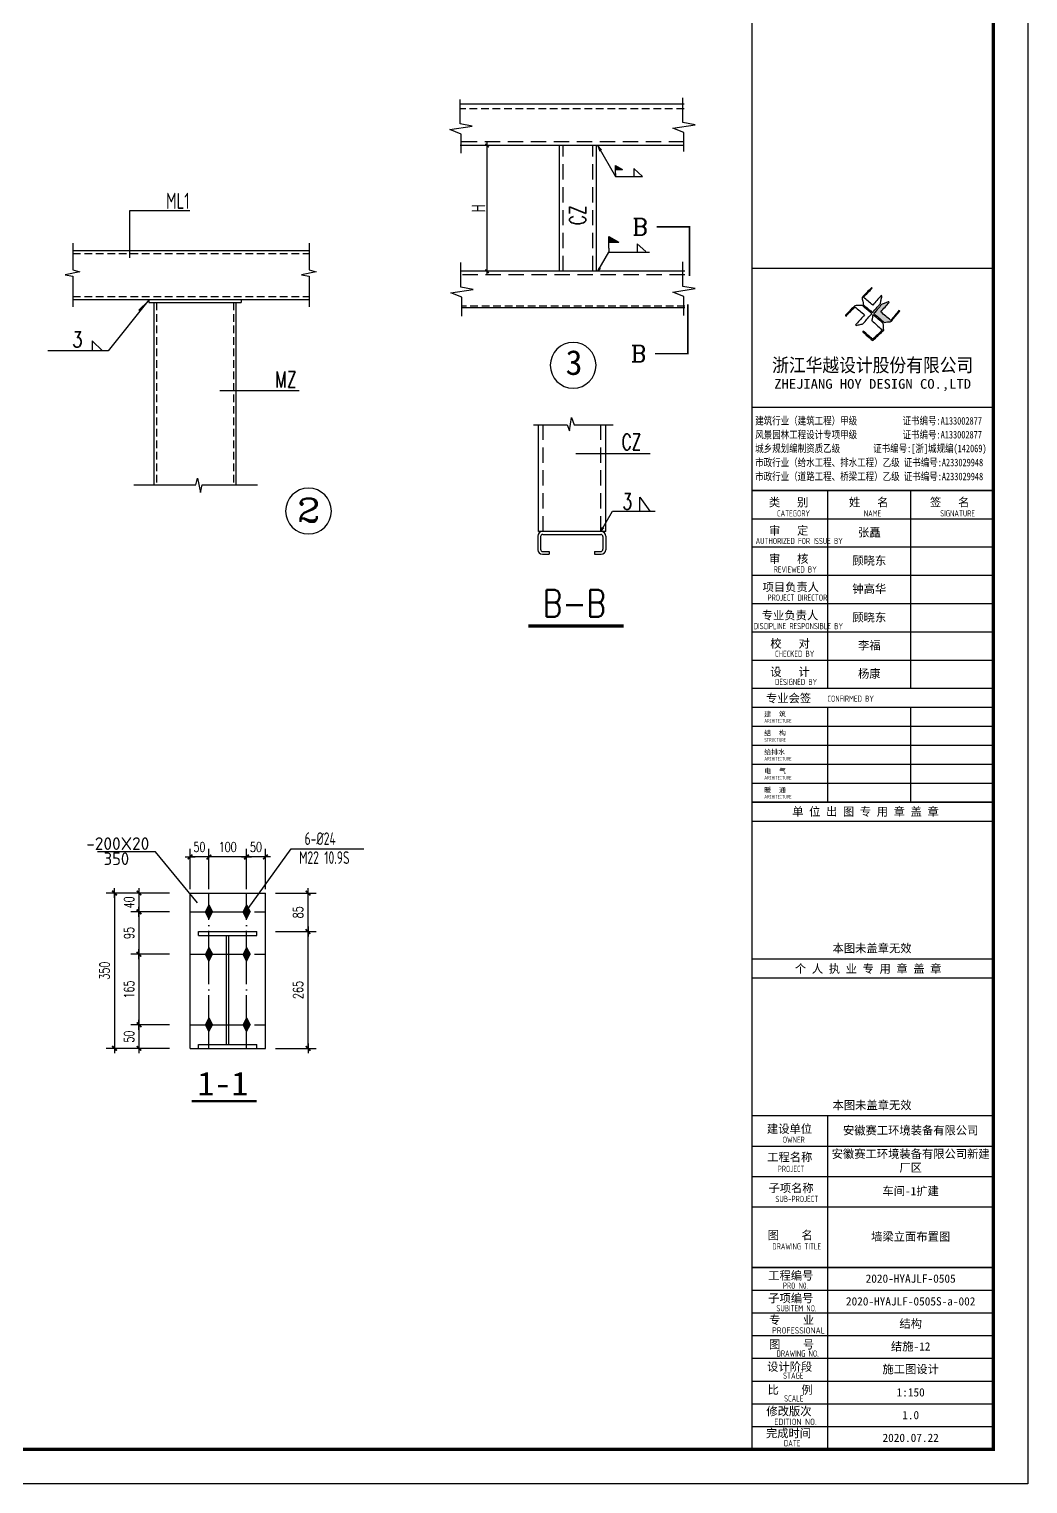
# Model space of a CAD drawing. Extents: x 2303022 to 2899168, y 17226141 to 18257813.
# Drawn here: x 2486394 to 2529847, y 17298137 to 17361442 of the extents above; entities that cross this region are included whole.
import ezdxf
from ezdxf.enums import TextEntityAlignment as Align

# ---------------------------------------------------------------- set-up
doc = ezdxf.new("R2010")
doc.units = 0
doc.header["$LTSCALE"] = 1000
doc.header["$MEASUREMENT"] = 0
for name, pattern in [('DASHED', [0.75, 0.5, -0.25]), ('DASHED2', [0.375, 0.25, -0.125]), ('DOTE', [2.42, 2, -0.2, 0.02, -0.2]), ('HIDDEN', [0.375, 0.25, -0.125])]:
    doc.linetypes.add(name, pattern=pattern)
doc.layers.get('Defpoints').update_dxf_attribs({"color": 250})
for name, color, linetype in [('03', 3, 'Continuous'), ('3T_WOOD', 21, 'Continuous'), ('D', 7, 'Continuous'), ('dim', 7, 'Continuous'), ('DOTE', 1, 'DOTE'), ('HYTK-GK', 7, 'Continuous'), ('J', 7, 'DASHED2'), ('JI', 7, 'DASHED'), ('L3', 3, 'Continuous'), ('LI', 3, 'Continuous'), ('PUB_DIM', 161, 'Continuous'), ('PUB_TEXT', 7, 'Continuous'), ('PUB_TITLE', 4, 'Continuous'), ('TEXT', 7, 'Continuous'), ('TK', 4, 'Continuous')]:
    doc.layers.add(name, color=color, linetype=linetype)
doc.layers.add('尺寸标注', color=9, linetype='Continuous', lineweight=18)
doc.styles.add('-宋体', font='', dxfattribs={"width": 0.8})
doc.styles.add('_TXT', font='SIMPLEX.shx', dxfattribs={"width": 0.6})
doc.styles.add('COMP', font='COMPLEX.shx', dxfattribs={"bigfont": 'hztxt'})
doc.styles.add('DIM_FONT', font='SIMPLEX', dxfattribs={"width": 0.7, "bigfont": 'GBCBIG'})
doc.styles.add('HT', font='simhei.ttf', dxfattribs={"width": 0.7})
doc.styles.add('ROMANS', font='romans', dxfattribs={"width": 0.65, "height": 231.275})
doc.styles.add('TSSD_Dimension', font='Tssdeng.shx', dxfattribs={"width": 0.7, "bigfont": 'hztxt.shx'})
doc.styles.add('TSSD_REIN', font='tssdeng.shx', dxfattribs={"width": 0.7, "bigfont": 'tssdchn.shx'})
doc.styles.add('图签宋体', font='', dxfattribs={"height": 300})
doc.styles.add('图签黑体', font='simhei.ttf', dxfattribs={"height": 550})
doc.styles.get('-宋体').set_extended_font_data('SimSun')
doc.styles.get('图签宋体').set_extended_font_data('NSimSun')
doc.dimstyles.new('dimn', dxfattribs={"dimtxt": 300, "dimasz": 1, "dimexe": 250, "dimexo": 300, "dimgap": 150, "dimtad": 1, "dimdec": 0, "dimzin": 0, "dimdsep": 46, "dimtxsty": 'DIM_FONT', "dimblk": '_DIMX', "dimcen": 0, "dimdle": 100, "dimclrt": 7, "dimadec": 1, "dimazin": 0, "dimtfac": 1, "dimtdec": 0, "dimtix": 1, "dimtmove": 2, "dimatfit": 3, "dimldrblk": 'ARCHTICK', "dimfxl": 0, "dimtolj": 1, "dimtzin": 0, "dimarcsym": 0})

# ---------------------------------------------------------------- blocks, each defined once
blk = doc.blocks.new('_DIMX')
blk.add_line((-150, 0), (150, 0))
at = {"const_width": 50}
blk.add_lwpolyline([(-70, -70), (70, 70)], dxfattribs=at)
blk = doc.blocks.new('*D708')
at = {"layer": 'Defpoints', "color": 0}
for p in [(3164519, -11337), (3162244, -17184), (3164519, -17184)]:
    blk.add_point(p, dxfattribs=at)
at = {"layer": 'PUB_DIM', "color": 0, "lineweight": -2}
for p, q in [((3164144, -11337), (3161932, -11337)), ((3162244, -11338), (3162244, -17183)), ((3164144, -17184), (3161932, -17184))]:
    blk.add_line(p, q, dxfattribs=at)
at = {"layer": 'PUB_DIM', "color": 0, "lineweight": -2, "xscale": 1.25, "yscale": 1.25, "zscale": 1.25}
for p, rotation in [((3162244, -11337), 90), ((3162244, -17184), 270)]:
    blk.add_blockref('_DIMX', p, dxfattribs=dict(at, rotation=rotation))
at = {"layer": 'PUB_DIM', "color": 7, "insert": (3161869, -14260), "char_height": 375, "attachment_point": 5, "rotation": 90, "style": 'DIM_FONT'}
blk.add_mtext('\\A1;350', dxfattribs=at)
blk = doc.blocks.new('*D709')
at = {"layer": 'Defpoints', "color": 0}
for p in [(3164692, -11337), (3163165, -12045), (3164692, -12045)]:
    blk.add_point(p, dxfattribs=at)
at = {"layer": 'PUB_DIM', "color": 0, "lineweight": -2}
for p, q in [((3164317, -11337), (3162853, -11337)), ((3163165, -11335), (3163165, -11334)), ((3163165, -11337), (3163165, -12045)), ((3164317, -12045), (3162853, -12045)), ((3163165, -12047), (3163165, -12048))]:
    blk.add_line(p, q, dxfattribs=at)
at = {"layer": 'PUB_DIM', "color": 0, "lineweight": -2, "xscale": 1.25, "yscale": 1.25, "zscale": 1.25}
for p, rotation in [((3163165, -11337), 270), ((3163165, -12045), 90)]:
    blk.add_blockref('_DIMX', p, dxfattribs=dict(at, rotation=rotation))
at = {"layer": 'PUB_DIM', "color": 7, "insert": (3162790, -11691), "char_height": 375, "attachment_point": 5, "rotation": 90, "style": 'DIM_FONT'}
blk.add_mtext('\\A1;40', dxfattribs=at)
blk = doc.blocks.new('*D710')
at = {"layer": 'Defpoints', "color": 0}
for p in [(3164692, -12045), (3163165, -13640), (3164692, -13640)]:
    blk.add_point(p, dxfattribs=at)
at = {"layer": 'PUB_DIM', "color": 0, "lineweight": -2}
for p, q in [((3164317, -12045), (3162853, -12045)), ((3163165, -12047), (3163165, -13639)), ((3164317, -13640), (3162853, -13640))]:
    blk.add_line(p, q, dxfattribs=at)
at = {"layer": 'PUB_DIM', "color": 0, "lineweight": -2, "xscale": 1.25, "yscale": 1.25, "zscale": 1.25}
for p, rotation in [((3163165, -12045), 90), ((3163165, -13640), 270)]:
    blk.add_blockref('_DIMX', p, dxfattribs=dict(at, rotation=rotation))
at = {"layer": 'PUB_DIM', "color": 7, "insert": (3162790, -12843), "char_height": 375, "attachment_point": 5, "rotation": 90, "style": 'DIM_FONT'}
blk.add_mtext('\\A1;95', dxfattribs=at)
blk = doc.blocks.new('*D711')
at = {"layer": 'Defpoints', "color": 0}
for p in [(3164692, -16298), (3163165, -17184), (3164692, -17184)]:
    blk.add_point(p, dxfattribs=at)
at = {"layer": 'PUB_DIM', "color": 0, "lineweight": -2}
for p, q in [((3164317, -16298), (3162853, -16298)), ((3163165, -16299), (3163165, -17183)), ((3164317, -17184), (3162853, -17184))]:
    blk.add_line(p, q, dxfattribs=at)
at = {"layer": 'PUB_DIM', "color": 0, "lineweight": -2, "xscale": 1.25, "yscale": 1.25, "zscale": 1.25}
for p, rotation in [((3163165, -16298), 90), ((3163165, -17184), 270)]:
    blk.add_blockref('_DIMX', p, dxfattribs=dict(at, rotation=rotation))
at = {"layer": 'PUB_DIM', "color": 7, "insert": (3162790, -16741), "char_height": 375, "attachment_point": 5, "rotation": 90, "style": 'DIM_FONT'}
blk.add_mtext('\\A1;50', dxfattribs=at)
blk = doc.blocks.new('*D712')
at = {"layer": 'Defpoints', "color": 0}
for p in [(3164692, -13640), (3163165, -16298), (3164692, -16298)]:
    blk.add_point(p, dxfattribs=at)
at = {"layer": 'PUB_DIM', "color": 0, "lineweight": -2}
for p, q in [((3164317, -13640), (3162853, -13640)), ((3163165, -13641), (3163165, -16297)), ((3164317, -16298), (3162853, -16298))]:
    blk.add_line(p, q, dxfattribs=at)
at = {"layer": 'PUB_DIM', "color": 0, "lineweight": -2, "xscale": 1.25, "yscale": 1.25, "zscale": 1.25}
for p, rotation in [((3163165, -13640), 90), ((3163165, -16298), 270)]:
    blk.add_blockref('_DIMX', p, dxfattribs=dict(at, rotation=rotation))
at = {"layer": 'PUB_DIM', "color": 7, "insert": (3162790, -14969), "char_height": 375, "attachment_point": 5, "rotation": 90, "style": 'DIM_FONT'}
blk.add_mtext('\\A1;165', dxfattribs=at)
blk = doc.blocks.new('*D713')
at = {"layer": 'Defpoints', "color": 0}
for p in [(3167212, -9980), (3167212, -11561), (3167921, -11561)]:
    blk.add_point(p, dxfattribs=at)
at = {"layer": 'PUB_DIM', "color": 0, "lineweight": -2}
for p, q in [((3167212, -11186), (3167212, -9668)), ((3167921, -11186), (3167921, -9668)), ((3167211, -9980), (3167210, -9980)), ((3167921, -9980), (3167212, -9980)), ((3167922, -9980), (3167924, -9980))]:
    blk.add_line(p, q, dxfattribs=at)
at = {"layer": 'PUB_DIM', "color": 0, "lineweight": -2, "xscale": 1.25, "yscale": 1.25, "zscale": 1.25}
blk.add_blockref('_DIMX', (3167212, -9980), dxfattribs=at)
at = {"layer": 'PUB_DIM', "color": 0, "lineweight": -2, "xscale": 1.25, "yscale": 1.25, "zscale": 1.25, "rotation": 180}
blk.add_blockref('_DIMX', (3167921, -9980), dxfattribs=at)
at = {"layer": 'PUB_DIM', "color": 7, "insert": (3167567, -9605), "char_height": 375, "attachment_point": 5, "style": 'DIM_FONT'}
blk.add_mtext('\\A1;50', dxfattribs=at)
blk = doc.blocks.new('*D714')
at = {"layer": 'Defpoints', "color": 0}
for p in [(3165795, -9980), (3165795, -11561), (3167212, -11561)]:
    blk.add_point(p, dxfattribs=at)
at = {"layer": 'PUB_DIM', "color": 0, "lineweight": -2}
for p, q in [((3165795, -11186), (3165795, -9668)), ((3167212, -11186), (3167212, -9668)), ((3167211, -9980), (3165796, -9980))]:
    blk.add_line(p, q, dxfattribs=at)
at = {"layer": 'PUB_DIM', "color": 0, "lineweight": -2, "xscale": 1.25, "yscale": 1.25, "zscale": 1.25, "rotation": 180}
blk.add_blockref('_DIMX', (3165795, -9980), dxfattribs=at)
at = {"layer": 'PUB_DIM', "color": 0, "lineweight": -2, "xscale": 1.25, "yscale": 1.25, "zscale": 1.25}
blk.add_blockref('_DIMX', (3167212, -9980), dxfattribs=at)
at = {"layer": 'PUB_DIM', "color": 7, "insert": (3166504, -9605), "char_height": 375, "attachment_point": 5, "style": 'DIM_FONT'}
blk.add_mtext('\\A1;100', dxfattribs=at)
blk = doc.blocks.new('*D715')
at = {"layer": 'Defpoints', "color": 0}
for p in [(3165086, -9980), (3165086, -11561), (3165795, -11561)]:
    blk.add_point(p, dxfattribs=at)
at = {"layer": 'PUB_DIM', "color": 0, "lineweight": -2}
for p, q in [((3165086, -11186), (3165086, -9668)), ((3165795, -11186), (3165795, -9668)), ((3165085, -9980), (3165084, -9980)), ((3165795, -9980), (3165086, -9980)), ((3165796, -9980), (3165797, -9980))]:
    blk.add_line(p, q, dxfattribs=at)
at = {"layer": 'PUB_DIM', "color": 0, "lineweight": -2, "xscale": 1.25, "yscale": 1.25, "zscale": 1.25}
blk.add_blockref('_DIMX', (3165086, -9980), dxfattribs=at)
at = {"layer": 'PUB_DIM', "color": 0, "lineweight": -2, "xscale": 1.25, "yscale": 1.25, "zscale": 1.25, "rotation": 180}
blk.add_blockref('_DIMX', (3165795, -9980), dxfattribs=at)
at = {"layer": 'PUB_DIM', "color": 7, "insert": (3165441, -9605), "char_height": 375, "attachment_point": 5, "style": 'DIM_FONT'}
blk.add_mtext('\\A1;50', dxfattribs=at)
blk = doc.blocks.new('*D716')
at = {"layer": 'Defpoints', "color": 0}
for p in [(3167921, -11337), (3169526, -11337), (3167921, -12790)]:
    blk.add_point(p, dxfattribs=at)
at = {"layer": 'PUB_DIM', "color": 0, "lineweight": -2}
for p, q in [((3168296, -11337), (3169838, -11337)), ((3169526, -12788), (3169526, -11338)), ((3168296, -12790), (3169838, -12790))]:
    blk.add_line(p, q, dxfattribs=at)
at = {"layer": 'PUB_DIM', "color": 0, "lineweight": -2, "xscale": 1.25, "yscale": 1.25, "zscale": 1.25}
for p, rotation in [((3169526, -11337), 90), ((3169526, -12790), 270)]:
    blk.add_blockref('_DIMX', p, dxfattribs=dict(at, rotation=rotation))
at = {"layer": 'PUB_DIM', "color": 7, "insert": (3169151, -12063), "char_height": 375, "attachment_point": 5, "rotation": 90, "style": 'DIM_FONT'}
blk.add_mtext('\\A1;85', dxfattribs=at)
blk = doc.blocks.new('*D717')
at = {"layer": 'Defpoints', "color": 0}
for p in [(3167921, -12790), (3169526, -12790), (3167921, -17184)]:
    blk.add_point(p, dxfattribs=at)
at = {"layer": 'PUB_DIM', "color": 0, "lineweight": -2}
for p, q in [((3168296, -12790), (3169838, -12790)), ((3169526, -17183), (3169526, -12791)), ((3168296, -17184), (3169838, -17184))]:
    blk.add_line(p, q, dxfattribs=at)
at = {"layer": 'PUB_DIM', "color": 0, "lineweight": -2, "xscale": 1.25, "yscale": 1.25, "zscale": 1.25}
for p, rotation in [((3169526, -12790), 90), ((3169526, -17184), 270)]:
    blk.add_blockref('_DIMX', p, dxfattribs=dict(at, rotation=rotation))
at = {"layer": 'PUB_DIM', "color": 7, "insert": (3169151, -14987), "char_height": 375, "attachment_point": 5, "rotation": 90, "style": 'DIM_FONT'}
blk.add_mtext('\\A1;265', dxfattribs=at)
blk = doc.blocks.new('421SWSSSS')
blk.add_line((8045775, 20746693), (8043188, 20746693))
at = {"const_width": 52.3}
blk.add_lwpolyline([(8045337, 20742767, 1), (8046830, 20742767, 1)], format="xyb", close=True, dxfattribs=at)
at = {"layer": '03'}
for p, q in [((8040252, 20751036), (8040252, 20752580)), ((8040252, 20752580), (8042213, 20752580)), ((8038399, 20751506), (8038399, 20750635)), ((8046102, 20751506), (8046102, 20750635)), ((8038399, 20751271), (8046102, 20751271)), ((8038624, 20750579), (8038148, 20750482)), ((8038148, 20750482), (8038399, 20750434)), ((8038399, 20750635), (8038624, 20750579)), ((8046328, 20750579), (8045851, 20750482)), ((8045851, 20750482), (8046102, 20750434)), ((8046102, 20750635), (8046328, 20750579)), ((8038399, 20750434), (8038399, 20749431)), ((8046102, 20750434), (8046102, 20749431)), ((8038399, 20749672), (8046102, 20749672)), ((8040885, 20749672), (8039545, 20747992)), ((8040872, 20749672), (8040872, 20749571)), ((8040872, 20749571), (8043882, 20749571)), ((8041039, 20749571), (8041039, 20743619)), ((8043715, 20749571), (8043715, 20743619)), ((8043882, 20749672), (8043882, 20749571)), ((8039027, 20748327), (8039027, 20747992)), ((8039361, 20747992), (8039027, 20748327)), ((8039545, 20747992), (8037582, 20747992)), ((8042409, 20743619), (8042465, 20743844)), ((8042465, 20743844), (8042562, 20743368)), ((8040384, 20743619), (8042409, 20743619)), ((8042562, 20743368), (8042610, 20743619)), ((8042610, 20743619), (8044417, 20743619))]:
    blk.add_line(p, q, dxfattribs=at)
at = {"layer": '03', "linetype": 'HIDDEN'}
for p, q in [((8038399, 20751170), (8046102, 20751170)), ((8038399, 20749772), (8046102, 20749772)), ((8041123, 20749571), (8041123, 20743619)), ((8043631, 20749571), (8043631, 20743619))]:
    blk.add_line(p, q, dxfattribs=at)
at = {"layer": '03'}
blk.add_lwpolyline([(8040885, 20749672, 0, 100, 0), (8040559, 20749296, 100, 100, 0)], format="xyseb", dxfattribs=at)
at = {"style": 'COMP', "width": 2.333333}
blk.add_attdef('2', text='', height=762, dxfattribs=at).set_placement((8045712, 20742420), (8046473, 20742420), align=Align.FIT)
at = {"layer": 'L3', "style": 'ROMANS'}
for s, height, width, p in [('3', 502, 0.8, (8038369, 20748118)), ('MZ', 525, 0.7, (8045001, 20746797))]:
    blk.add_text(s, height=height, dxfattribs=dict(at, width=width)).set_placement(p)
at = {"layer": 'TEXT', "style": 'TSSD_REIN', "width": 0.7}
blk.add_text('ML1', height=525, dxfattribs=at).set_placement((8041437, 20752629, 0))
blk = doc.blocks.new('XHFY')
for p, q in [((0, 2.53), (0, 4.03)), ((0, 4.03), (2.5, 2.53)), ((0, 1.03), (0, 2.53)), ((0, 2.53), (2.5, 2.53)), ((0, 1.03), (0, 0))]:
    blk.add_line(p, q)
for points in [[(2.5, 2.53), (0, 2.53), (0, 4.03), (2.5, 2.53)], [(0, 4.03), (2.5, 2.53), (0, 4.03), (2.5, 2.53)], [(2.5, 2.53), (0, 2.53), (0, 4.03), (0, 2.53)]]:
    blk.add_solid(points)
blk = doc.blocks.new('_SECTION')
at = {"const_width": 0.1}
blk.add_lwpolyline([(2, 0), (0, 0), (0, 3)], dxfattribs=at)
at = {"style": 'COMP'}
blk.add_attdef('A', text='', height=1, dxfattribs=at).set_placement((3, 0), align=Align.MIDDLE)
blk = doc.blocks.new('_ArchTick')
at = {"color": 0, "linetype": 'ByBlock', "const_width": 0.4}
blk.add_lwpolyline([(-0.5, -0.5), (0.5, 0.5)], dxfattribs=at)
blk = doc.blocks.new('W34W4WAQ3WQWQ')
for p, q in [((8054523, 20765844), (8056646, 20765844)), ((8056646, 20765844), (8061824, 20765844)), ((8061824, 20764486), (8054523, 20764486)), ((8057764, 20760383), (8057764, 20764486)), ((8058962, 20760383), (8058962, 20764486)), ((8061850, 20760383), (8054549, 20760383)), ((8061850, 20759185), (8054549, 20759185)), ((8057078, 20751887), (8057078, 20755377)), ((8059268, 20751887), (8059268, 20755377)), ((8057053, 20751739), (8057053, 20751296)), ((8059268, 20751887), (8057078, 20751887)), ((8057141, 20751724), (8057141, 20751311)), ((8057215, 20751798), (8059105, 20751798)), ((8059179, 20751724), (8059179, 20751311)), ((8059268, 20751739), (8059268, 20751296)), ((8057200, 20751148), (8057422, 20751148)), ((8057215, 20751237), (8057422, 20751237)), ((8057422, 20751237), (8057422, 20751148)), ((8058898, 20751237), (8058898, 20751148)), ((8058898, 20751237), (8059105, 20751237)), ((8058898, 20751148), (8059120, 20751148))]:
    blk.add_line(p, q)
at = {"const_width": 52.3}
blk.add_lwpolyline([(8057458, 20757315, 1), (8058951, 20757315, 1)], format="xyb", close=True, dxfattribs=at)
at = {"const_width": 111}
blk.add_lwpolyline([(8056747, 20748803), (8059857, 20748803)], dxfattribs=at)
for centre, radius, start, end in [((8056646, 20765844), 0.128, 0, 90), ((8056774, 20765844), 0.128, 90, 180), ((8057200, 20751739), 148, 90, 180), ((8057215, 20751724), 73.8, 90, 180), ((8059105, 20751724), 73.8, 0, 90), ((8059120, 20751739), 148, 0, 90), ((8057200, 20751296), 148, 180, 270), ((8057215, 20751311), 73.8, 180, 270), ((8059105, 20751311), 73.8, 270, 0), ((8059120, 20751296), 148, 270, 0)]:
    blk.add_arc(centre, radius, start, end)
at = {"layer": 'D'}
for p, q in [((8054514, 20765191), (8054514, 20765994)), ((8061785, 20765238), (8061785, 20766040)), ((8062187, 20765165), (8061785, 20765238)), ((8054185, 20765009), (8054915, 20765119)), ((8054550, 20764863), (8054185, 20765009)), ((8054550, 20764243), (8054550, 20764863)), ((8061457, 20765056), (8062187, 20765165)), ((8061822, 20764910), (8061457, 20765056)), ((8061822, 20764290), (8061822, 20764910)), ((8059012, 20764475), (8059074, 20764303)), ((8059012, 20764475), (8059127, 20764348)), ((8059012, 20764475), (8059587, 20763479)), ((8054538, 20759865), (8054538, 20760667)), ((8061785, 20759889), (8061785, 20760691)), ((8054209, 20759682), (8054939, 20759792)), ((8054574, 20759537), (8054209, 20759682)), ((8054939, 20759792), (8054538, 20759865)), ((8054574, 20758917), (8054574, 20759537)), ((8061457, 20759706), (8062187, 20759816)), ((8061822, 20759561), (8061457, 20759706)), ((8062187, 20759816), (8061785, 20759889)), ((8061822, 20758941), (8061822, 20759561)), ((8056909, 20755377), (8058010, 20755377)), ((8058010, 20755377), (8058088, 20755171)), ((8058088, 20755171), (8058150, 20755610)), ((8058150, 20755610), (8058243, 20755377)), ((8058243, 20755377), (8059513, 20755377)), ((8058295, 20754438), (8060718, 20754438))]:
    blk.add_line(p, q, dxfattribs=at)
at = {"layer": 'dim'}
for p, q in [((8055686, 20764486), (8055283, 20764486)), ((8055395, 20760270), (8055395, 20764599)), ((8059587, 20763479), (8060465, 20763479)), ((8059011, 20760383), (8059371, 20761005)), ((8059371, 20761005), (8060698, 20761005)), ((8059011, 20760383), (8059052, 20760501)), ((8059011, 20760383), (8059093, 20760474)), ((8055686, 20760383), (8055283, 20760383)), ((8059123, 20751912), (8059492, 20752551)), ((8059492, 20752551), (8060879, 20752551)), ((8059123, 20751912), (8059165, 20752033)), ((8059123, 20751912), (8059208, 20752005))]:
    blk.add_line(p, q, dxfattribs=at)
blk.add_arc((8059587, 20763479), 0.16, 210, 270, dxfattribs=at)
at = {"layer": 'J'}
for p, q in [((8061824, 20765684), (8054523, 20765684)), ((8061850, 20759247), (8054549, 20759247))]:
    blk.add_line(p, q, dxfattribs=at)
at = {"layer": 'JI'}
for p, q in [((8061824, 20764606), (8054523, 20764606)), ((8057878, 20760383), (8057878, 20764486)), ((8058843, 20760383), (8058843, 20764486)), ((8061850, 20760263), (8054549, 20760263)), ((8057226, 20751887), (8057226, 20755377)), ((8059112, 20751887), (8059112, 20755377))]:
    blk.add_line(p, q, dxfattribs=at)
at = {"layer": 'LI'}
for p, q in [((8060186, 20763735), (8060465, 20763479)), ((8060186, 20763735), (8060186, 20763479)), ((8060299, 20761282), (8060578, 20761027)), ((8060299, 20761282), (8060299, 20761026)), ((8060385, 20753007), (8060702, 20752551)), ((8060385, 20752551), (8060385, 20753007))]:
    blk.add_line(p, q, dxfattribs=at)
at = {"layer": 'PUB_DIM'}
blk.add_line((8054915, 20765119), (8054514, 20765191), dxfattribs=at)
for p, xscale, yscale, zscale in [((8059587, 20763479), 89.45101604796938, 89.45101604610683, 89.45101603722333), ((8059371, 20761005), 127.7871657833458, 127.7871657833457, 127.7871657674623)]:
    blk.add_blockref('XHFY', p, dxfattribs=dict(xscale=xscale, yscale=yscale, zscale=zscale))
at = {"layer": 'dim', "xscale": 112.5, "yscale": 112.5, "zscale": 112.5}
for p, rotation in [((8055395, 20764486), 90), ((8055395, 20760383), 270)]:
    blk.add_blockref('_ArchTick', p, dxfattribs=dict(at, rotation=rotation))
at = {"layer": 'PUB_DIM'}
ref = blk.add_blockref('_SECTION', (8061999, 20761835), dxfattribs=dict(at, xscale=536.1707520615312, yscale=536.1707520633936, zscale=536.1707519999995, rotation=180))
ref.add_attrib('A', 'B', dxfattribs={"layer": '0', "height": 536, "style": 'COMP'}).set_placement((8060390, 20761835), align=Align.MIDDLE)
at = {"layer": 'PUB_DIM', "extrusion": (0, 0, -1)}
ref = blk.add_blockref('_SECTION', (-8061950, 20757694), dxfattribs=dict(at, xscale=536.1707520615312, yscale=536.1707520633936, zscale=-536.1707519999995))
ref.add_attrib('A', 'B', dxfattribs={"layer": '0', "height": 536, "style": 'COMP'}).set_placement((8060341, 20757694), align=Align.MIDDLE)
at = {"style": 'COMP', "width": 2.333333}
blk.add_attdef('3', text='', height=762, dxfattribs=at).set_placement((8057816, 20756931), (8058577, 20756931), align=Align.FIT)
at = {"layer": 'dim', "color": 7, "insert": (8055114, 20762435), "char_height": 450, "attachment_point": 5, "rotation": 90, "style": 'TSSD_Dimension'}
blk.add_mtext('\\A1;H', dxfattribs=at)
at = {"layer": 'L3', "style": 'ROMANS', "width": 0.7}
blk.add_text('CZ', height=525, rotation=90, dxfattribs=at).set_placement((8058616, 20761886))
for s, p in [('CZ', (8059787, 20754548)), ('3', (8059817, 20752606))]:
    blk.add_text(s, height=525, dxfattribs=at).set_placement(p)
at = {"layer": 'PUB_TEXT', "style": '_TXT', "width": 0.8}
blk.add_text('B-B', height=884.7, dxfattribs=at).set_placement((8057215, 20749105))
blk = doc.blocks.new('A$C053D6479')
at = {"layer": 'PUB_TITLE'}
h = blk.add_hatch(color=256, dxfattribs=at)
h.dxf.hatch_style = 1
edge = h.paths.add_edge_path()
edge.add_spline(control_points=[(1026, 827), (1105, 920), (1188, 1008), (1266, 1102)], knot_values=[13, 13, 13, 13, 14, 14, 14, 14], degree=3, periodic=0)
edge.add_spline(control_points=[(1266, 1102), (1258, 1111), (1249, 1119), (1239, 1116)], knot_values=[12, 12, 12, 12, 13, 13, 13, 13], degree=3, periodic=0)
edge.add_spline(control_points=[(1239, 1116), (1210, 1107), (1179, 1092), (1144, 1077)], knot_values=[11, 11, 11, 11, 12, 12, 12, 12], degree=3, periodic=0)
edge.add_spline(control_points=[(1144, 1077), (1109, 1063), (1069, 1053), (1047, 1038)], knot_values=[10, 10, 10, 10, 11, 11, 11, 11], degree=3, periodic=0)
edge.add_spline(control_points=[(1047, 1038), (1028, 1026), (1007, 992), (991, 972)], knot_values=[9, 9, 9, 9, 10, 10, 10, 10], degree=3, periodic=0)
edge.add_spline(control_points=[(991, 972), (942, 913), (899, 868), (849, 810)], knot_values=[8, 8, 8, 8, 9, 9, 9, 9], degree=3, periodic=0)
edge.add_spline(control_points=[(849, 810), (842, 801), (822, 776), (822, 775)], knot_values=[7, 7, 7, 7, 8, 8, 8, 8], degree=3, periodic=0)
edge.add_spline(control_points=[(822, 775), (823, 771), (848, 752), (859, 744)], knot_values=[6, 6, 6, 6, 7, 7, 7, 7], degree=3, periodic=0)
edge.add_spline(control_points=[(859, 744), (949, 670), (1035, 592), (1122, 521)], knot_values=[5, 5, 5, 5, 6, 6, 6, 6], degree=3, periodic=0)
edge.add_spline(control_points=[(1122, 521), (1153, 527), (1185, 530), (1217, 533)], knot_values=[4, 4, 4, 4, 5, 5, 5, 5], degree=3, periodic=0)
edge.add_spline(control_points=[(1217, 533), (1246, 535), (1293, 532), (1316, 542)], knot_values=[3, 3, 3, 3, 4, 4, 4, 4], degree=3, periodic=0)
edge.add_spline(control_points=[(1316, 542), (1327, 547), (1338, 565), (1349, 579)], knot_values=[2, 2, 2, 2, 3, 3, 3, 3], degree=3, periodic=0)
edge.add_spline(control_points=[(1349, 579), (1423, 670), (1507, 759), (1572, 848)], knot_values=[1, 1, 1, 1, 2, 2, 2, 2], degree=3, periodic=0)
edge.add_spline(control_points=[(1572, 848), (1564, 852), (1561, 861), (1551, 862)], knot_values=[0, 0, 0, 0, 1, 1, 1, 1], degree=3, periodic=0)
edge.add_spline(control_points=[(1551, 862), (1469, 769), (1393, 671), (1310, 579)], knot_values=[15, 15, 15, 15, 16, 16, 16, 16], degree=3, periodic=0)
edge.add_spline(control_points=[(1310, 579), (1216, 662), (1118, 742), (1026, 827)], knot_values=[14, 14, 14, 14, 15, 15, 15, 15], degree=3, periodic=0)
at = {"layer": 'TK'}
for points, knots in [([(1031, 1298), (1066, 1286), (1054, 1262), (1045, 1224), (1036, 1188), (1031, 1158), (1024, 1121), (1020, 1104), (1017, 1085), (1012, 1071), (1004, 1052), (976, 1026), (956, 1003), (906, 946), (866, 899), (814, 839), (806, 829), (789, 806), (787, 806), (777, 804), (728, 856), (719, 864), (651, 922), (580, 978), (514, 1036), (509, 1106), (488, 1176), (479, 1247), (570, 1343), (663, 1436), (758, 1526), (764, 1523), (768, 1518), (774, 1515), (693, 1422), (599, 1343), (520, 1249), (607, 1171), (698, 1096), (789, 1021), (874, 1109), (950, 1206), (1031, 1298)], [0, 0, 0, 0, 1, 1, 1, 2, 2, 2, 3, 3, 3, 4, 4, 4, 5, 5, 5, 6, 6, 6, 7, 7, 7, 8, 8, 8, 9, 9, 9, 10, 10, 10, 11, 11, 11, 12, 12, 12, 13, 13, 13, 14, 14, 14, 14]), ([(555, 949), (624, 891), (699, 833), (760, 773), (689, 691), (614, 604), (539, 517), (529, 505), (516, 487), (506, 482), (492, 475), (469, 472), (452, 467), (416, 456), (383, 448), (342, 438), (323, 433), (297, 422), (293, 440), (291, 452), (313, 470), (322, 480), (400, 566), (477, 652), (553, 736), (460, 815), (366, 894), (270, 970), (183, 883), (101, 791), (16, 703), (-18, 714), (9, 735), (28, 755), (103, 838), (192, 930), (266, 1005), (319, 1009), (387, 1005), (442, 1007), (456, 1008), (472, 1011), (485, 1007), (507, 1000), (534, 967), (555, 949)], [0, 0, 0, 0, 1, 1, 1, 2, 2, 2, 3, 3, 3, 4, 4, 4, 5, 5, 5, 6, 6, 6, 7, 7, 7, 8, 8, 8, 9, 9, 9, 10, 10, 10, 11, 11, 11, 12, 12, 12, 13, 13, 13, 14, 14, 14, 15, 15, 15, 15]), ([(1551, 862), (1561, 861), (1564, 852), (1572, 848), (1507, 759), (1423, 670), (1349, 579), (1338, 565), (1327, 547), (1316, 542), (1293, 532), (1246, 535), (1217, 533), (1185, 530), (1153, 527), (1122, 521), (1035, 592), (949, 670), (859, 744), (848, 752), (823, 771), (822, 775), (822, 776), (842, 801), (849, 810), (899, 868), (942, 913), (991, 972), (1007, 992), (1028, 1026), (1047, 1038), (1069, 1053), (1109, 1063), (1144, 1077), (1179, 1092), (1210, 1107), (1239, 1116), (1249, 1119), (1258, 1111), (1266, 1102), (1188, 1008), (1105, 920), (1026, 827), (1118, 742), (1216, 662), (1310, 579), (1393, 671), (1469, 769), (1551, 862)], [0, 0, 0, 0, 1, 1, 1, 2, 2, 2, 3, 3, 3, 4, 4, 4, 5, 5, 5, 6, 6, 6, 7, 7, 7, 8, 8, 8, 9, 9, 9, 10, 10, 10, 11, 11, 11, 12, 12, 12, 13, 13, 13, 14, 14, 14, 15, 15, 15, 16, 16, 16, 16]), ([(1097, 490), (1100, 425), (1106, 361), (1107, 294), (1018, 207), (925, 121), (830, 33), (818, 21), (800, 0), (787, 0), (768, -1), (725, 49), (712, 60), (662, 103), (616, 143), (568, 186), (545, 207), (518, 224), (499, 250), (501, 259), (511, 261), (516, 267), (609, 192), (696, 111), (785, 33), (883, 118), (977, 208), (1070, 298), (992, 373), (892, 456), (803, 534), (791, 544), (768, 561), (766, 569), (761, 588), (776, 634), (780, 655), (785, 690), (788, 721), (795, 746), (897, 661), (998, 576), (1097, 490)], [0, 0, 0, 0, 1, 1, 1, 2, 2, 2, 3, 3, 3, 4, 4, 4, 5, 5, 5, 6, 6, 6, 7, 7, 7, 8, 8, 8, 9, 9, 9, 10, 10, 10, 11, 11, 11, 12, 12, 12, 13, 13, 13, 14, 14, 14, 14])]:
    blk.add_open_spline(points, degree=3, knots=knots, dxfattribs=at)
blk = doc.blocks.new('GeYuanFrame_45815778', base_point=(20.09, 4.53))
at = {"layer": 'PUB_TITLE'}
for points in [[(1013.09, 235.33), (1013.09, 292.73)], [(1037.09, 235.33), (1037.09, 292.73)], [(1013.09, 202.33), (1013.09, 229.83)], [(1037.09, 202.33), (1037.09, 229.83)], [(1013.09, 14.53), (1013.09, 111.33)]]:
    blk.add_lwpolyline(points, dxfattribs=at)
at = {"layer": 'TK'}
for p, q in [((991.09, 316.93), (1061.09, 316.93)), ((991.09, 284.53), (1061.09, 284.53)), ((991.09, 276.33), (1061.09, 276.33)), ((991.09, 268.13), (1061.09, 268.13)), ((991.09, 259.93), (1061.09, 259.93)), ((991.09, 251.73), (1061.09, 251.73)), ((991.09, 243.53), (1061.09, 243.53)), ((991.09, 235.33), (1061.09, 235.33)), ((991.09, 235.33), (1061.09, 235.33)), ((991.09, 102.53), (1061.09, 102.53)), ((991.09, 93.73), (1061.09, 93.73)), ((991.09, 84.93), (1013.09, 84.93)), ((991.09, 84.93), (1061.09, 84.93)), ((991.09, 67.37), (1061.09, 67.37)), ((991.09, 67.33), (1061.09, 67.33)), ((991.09, 60.77), (1061.09, 60.77)), ((991.09, 54.17), (1061.09, 54.17)), ((991.09, 47.57), (1061.09, 47.57)), ((991.09, 40.97), (1061.09, 40.97)), ((991.09, 34.37), (1061.09, 34.37)), ((991.09, 27.77), (1061.09, 27.77)), ((991.09, 21.17), (1061.09, 21.17)), ((991.09, 14.53), (1061.09, 14.53))]:
    blk.add_line(p, q, dxfattribs=at)
blk.add_lwpolyline([(20.09, 4.53), (20.09, 598.53), (1071.09, 598.53), (1071.09, 4.53)], close=True, dxfattribs=at)
at = {"layer": 'TK', "const_width": 1}
blk.add_lwpolyline([(45.09, 588.53), (1061.09, 588.53), (1061.09, 14.53), (45.09, 14.53)], close=True, dxfattribs=at)
at = {"layer": 'TK'}
for points, const_width in [([(991.09, 588.53), (991.09, 14.53)], 0.4), ([(991.09, 357.14), (1061.09, 357.14)], 0.35), ([(991.09, 292.73), (1061.09, 292.73)], 0.35), ([(991.09, 292.73), (1061.09, 292.73)], 0.35), ([(991.09, 235.33), (1061.09, 235.33)], 0.35), ([(991.09, 202.33), (1061.09, 202.33)], 0.35), ([(991.09, 156.83), (1061.09, 156.83)], 0.35), ([(991.09, 111.33), (1061.09, 111.33)], 0.35), ([(991.09, 67.37), (1061.09, 67.37)], 0.35)]:
    blk.add_lwpolyline(points, dxfattribs=dict(at, const_width=const_width))
for points in [[(991.09, 292.73), (1061.09, 292.73)], [(991.09, 235.33), (1061.09, 235.33)], [(991.09, 229.83), (1061.09, 229.83)], [(991.09, 224.33), (1061.09, 224.33)], [(991.09, 218.83), (1061.09, 218.83)], [(991.09, 213.33), (1061.09, 213.33)], [(991.09, 207.83), (1061.09, 207.83)], [(991.09, 202.33), (1061.09, 202.33)], [(991.09, 196.83), (1061.09, 196.83)], [(991.09, 151.33), (1061.09, 151.33)]]:
    blk.add_lwpolyline(points, dxfattribs=at)
at = {"layer": 'PUB_TITLE', "xscale": 0.01000000000021828, "yscale": 0.01000000000021828, "zscale": 0.01}
blk.add_blockref('A$C053D6479', (1018.19, 336.27), dxfattribs=at)
at = {"layer": 'TK'}
for s, height, style, width, p in [('浙江华越设计股份有限公司', 3.96, 'HT', 0.9, (1026.07, 329.16)), ('ZHEJIANG HOY DESIGN CO.,LTD', 2.8, '图签黑体', 1.11, (1026.06, 323.29))]:
    blk.add_text(s, height=height, dxfattribs=dict(at, style=style, width=width)).set_placement(p, align=Align.MIDDLE)
for s, height, style, width, p in [('建筑行业（建筑工程）甲级           证书编号:A133002877', 2.2, '-宋体', 0.8, (992, 311.83)), ('风景园林工程设计专项甲级           证书编号:A133002877', 2.2, '-宋体', 0.8, (992, 307.81)), ('城乡规划编制资质乙级        证书编号:[浙]城规编(142069)', 2.2, '-宋体', 0.8, (992, 303.82)), ('市政行业（给水工程、排水工程）乙级 证书编号:A233029948', 2.2, '-宋体', 0.8, (992, 299.74)), ('市政行业（道路工程、桥梁工程）乙级 证书编号:A233029948', 2.2, '-宋体', 0.8, (992, 295.69)), ('CATEGORY', 1.8, 'TSSD_REIN', 0.7, (998.32, 285.17)), ('NAME', 1.8, 'TSSD_REIN', 0.7, (1023.51, 285.17)), ('SIGNATURE', 1.8, 'TSSD_REIN', 0.7, (1045.66, 285.17)), ('AUTHORIZED FOR ISSUE BY', 1.8, 'TSSD_REIN', 0.7, (992.12, 277.17)), ('REVIEWED BY', 1.8, 'TSSD_REIN', 0.7, (997.36, 268.91)), ('PROJECT DIRECTOR', 1.8, 'TSSD_REIN', 0.7, (995.55, 260.74)), ('DISCIPLINE RESPONSIBLE BY', 1.8, 'TSSD_REIN', 0.7, (991.57, 252.48)), ('CHECKED BY', 1.8, 'TSSD_REIN', 0.7, (997.75, 244.44)), ('DESIGNED BY', 1.8, 'TSSD_REIN', 0.7, (997.76, 236.27)), ('CONFIRMED BY', 1.8, 'TSSD_REIN', 0.7, (1012.94, 231.42)), ('ARCHITECTURE', 1.08, 'TSSD_REIN', 0.7, (994.65, 225.34)), ('STRUCTURE', 1.08, 'TSSD_REIN', 0.7, (994.65, 219.84)), ('ARCHITECTURE', 1.08, 'TSSD_REIN', 0.7, (994.65, 214.34)), ('ARCHITECTURE', 1.08, 'TSSD_REIN', 0.7, (994.65, 208.84)), ('ARCHITECTURE', 1.08, 'TSSD_REIN', 0.7, (994.65, 203.34)), ('OWNER', 1.8, 'TSSD_REIN', 0.7, (999.98, 103.48)), ('PROJECT', 1.8, 'TSSD_REIN', 0.7, (998.52, 95.02)), ('SUB-PROJECT', 1.8, 'TSSD_REIN', 0.7, (997.86, 86.3)), ('DRAWING TITLE', 1.8, 'TSSD_REIN', 0.7, (996.97, 72.53)), ('PRO N0.', 1.8, 'TSSD_REIN', 0.7, (1000.01, 61.15)), ('SUBITEM NO.', 1.8, 'TSSD_REIN', 0.7, (998.15, 54.58)), ('PROFESSIONAL', 1.8, 'TSSD_REIN', 0.8, (996.88, 48.15)), ('DRAWING NO.', 1.8, 'TSSD_REIN', 0.7, (998.19, 41.45)), ('STAGE', 1.8, 'TSSD_REIN', 0.7, (1000.09, 35.03)), ('SCALE', 1.8, 'TSSD_REIN', 0.7, (1000.38, 28.42)), ('EDITION NO.', 1.8, 'TSSD_REIN', 0.8, (997.53, 21.64)), ('DATE', 1.8, 'TSSD_REIN', 0.7, (1000.33, 15.45))]:
    blk.add_text(s, height=height, dxfattribs=dict(at, style=style, width=width)).set_placement(p)
at = {"layer": 'TK', "style": '图签宋体'}
for s, height, p in [('类   别', 2.4, (995.97, 288.09)), ('姓   名', 2.4, (1019.2, 288.09)), ('签   名', 2.4, (1042.68, 288.09)), ('审   定', 2.4, (995.97, 279.89)), ('审   核', 2.4, (995.97, 271.69)), ('项目负责人', 2.4, (994.13, 263.49)), ('专业负责人', 2.4, (993.89, 255.29)), ('校   对', 2.4, (996.38, 247.09)), ('设   计', 2.4, (996.36, 238.89)), ('专业会签', 2.4, (995.12, 231.24)), ('建  筑', 1.44, (994.61, 227.11)), ('结  构', 1.44, (994.61, 221.61)), ('给排水', 1.44, (994.61, 216.11)), ('电  气', 1.44, (994.61, 210.61)), ('暖  通', 1.44, (994.61, 205.11)), ('单 位 出 图 专 用 章 盖 章', 2.4, (1002.72, 198.35)), ('本图未盖章无效', 2.4, (1014.43, 158.7)), ('个 人 执 业 专 用 章 盖 章', 2.4, (1003.52, 152.77)), ('本图未盖章无效', 2.4, (1014.43, 113.2)), ('建设单位', 2.4, (995.39, 106.33)), ('工程名称', 2.4, (995.47, 98.12)), ('子项名称', 2.4, (995.85, 89.14)), ('图    名', 2.4, (995.63, 75.5)), ('工程编号', 2.4, (995.77, 63.77)), ('子项编号', 2.4, (995.77, 57.19)), ('专    业', 2.4, (996.01, 50.88)), ('图    号', 2.4, (996.02, 43.77)), ('设计阶段', 2.4, (995.45, 37.32)), ('比    例', 2.4, (995.59, 30.63)), ('修改版次', 2.4, (995.24, 24.41)), ('完成时间', 2.4, (995.11, 18.02))]:
    blk.add_text(s, height=height, dxfattribs=at).set_placement(p)
at = {"layer": 'TK', "char_height": 2.4, "attachment_point": 5, "style": '图签宋体'}
for s, insert, width in [('张矗', (1025.09, 280.4), 24), ('顾晓东', (1025.09, 272.23), 24), ('钟高华', (1025.09, 264.03), 24), ('顾晓东', (1025.09, 255.76), 24), ('李福', (1025.09, 247.63), 24), ('杨康', (1025.09, 239.43), 24), ('安徽赛工环境装备有限公司', (1037.09, 106.93), 48), ('安徽赛工环境装备有限公司新建厂区', (1037.09, 98.13), 48), ('车间-1扩建', (1037.09, 89.33), 48), ('墙梁立面布置图', (1037.09, 76.13), 48), ('2020-HYAJLF-0505', (1037.09, 64.07), 48), ('2020-HYAJLF-0505S-a-002', (1037.09, 57.47), 48), ('结构', (1037.09, 50.87), 48), ('结施-12', (1037.09, 44.27), 48), ('施工图设计', (1037.09, 37.67), 48), ('1:150', (1037.09, 31.07), 48), ('1.0', (1037.09, 24.47), 48), ('2020.07.22', (1037.09, 17.88), 48)]:
    blk.add_mtext(s, dxfattribs=dict(at, insert=insert, width=width))
blk = doc.blocks.new('234324432')
for p, q in [((3165086.2, -11336.6), (3167921.2, -11336.6)), ((3165086.2, -17183.8), (3165086.2, -11336.6)), ((3167921.2, -17183.8), (3167921.2, -11336.6)), ((3165795, -11787.9), (3165664.1, -12045.3)), ((3165795, -12302.8), (3165664.1, -12045.3)), ((3165795, -11787.9), (3165925.8, -12045.3)), ((3165795, -12302.8), (3165925.8, -12045.3)), ((3167212.5, -11787.9), (3167081.6, -12045.3)), ((3167212.5, -12302.8), (3167081.6, -12045.3)), ((3167212.5, -11787.9), (3167343.3, -12045.3)), ((3167212.5, -12302.8), (3167343.3, -12045.3)), ((3165405.1, -12789.5), (3167602.3, -12789.5)), ((3165405.1, -12931.3), (3165405.1, -12789.5)), ((3165405.1, -12931.3), (3167602.3, -12931.3)), ((3166459.4, -17042), (3166459.4, -12931.3)), ((3166548, -17042), (3166548, -12931.3)), ((3167602.3, -12931.3), (3167602.3, -12789.5)), ((3165795, -13382.6), (3165664.1, -13640)), ((3165795, -13897.4), (3165664.1, -13640)), ((3165795, -13382.6), (3165925.8, -13640)), ((3165795, -13897.4), (3165925.8, -13640)), ((3167212.5, -13382.6), (3167081.6, -13640)), ((3167212.5, -13897.4), (3167081.6, -13640)), ((3167212.5, -13382.6), (3167343.3, -13640)), ((3167212.5, -13897.4), (3167343.3, -13640)), ((3165795, -16040.4), (3165664.1, -16297.8)), ((3165795, -16555.3), (3165664.1, -16297.8)), ((3165795, -16040.4), (3165925.8, -16297.8)), ((3165795, -16555.3), (3165925.8, -16297.8)), ((3167212.5, -16040.4), (3167081.6, -16297.8)), ((3167212.5, -16555.3), (3167081.6, -16297.8)), ((3167212.5, -16040.4), (3167343.3, -16297.8)), ((3167212.5, -16555.3), (3167343.3, -16297.8)), ((3165086.2, -17183.8), (3167921.2, -17183.8)), ((3165405.1, -17042), (3167602.3, -17042)), ((3165405.1, -17183.8), (3165405.1, -17042)), ((3167602.3, -17183.8), (3167602.3, -17042))]:
    blk.add_line(p, q)
for points in [[(3165370, -11710.4), (3163786.6, -9787.9), (3161598.1, -9787.9)], [(3167277.9, -11916.6), (3168892.6, -9679), (3171631.1, -9679)]]:
    blk.add_lwpolyline(points)
at = {"const_width": 88.6}
blk.add_lwpolyline([(3165145.6, -19173.4), (3167594.5, -19173.4)], dxfattribs=at)
for points in [[(3165795, -11787.9), (3165664.1, -12045.3), (3165795, -12045.3)], [(3165795, -12302.8), (3165664.1, -12045.3), (3165795, -12045.3)], [(3165795, -11787.9), (3165925.8, -12045.3), (3165795, -12045.3)], [(3165795, -12302.8), (3165925.8, -12045.3), (3165795, -12045.3)], [(3167212.5, -11787.9), (3167081.6, -12045.3), (3167212.5, -12045.3)], [(3167212.5, -12302.8), (3167081.6, -12045.3), (3167212.5, -12045.3)], [(3167212.5, -11787.9), (3167343.3, -12045.3), (3167212.5, -12045.3)], [(3167212.5, -12302.8), (3167343.3, -12045.3), (3167212.5, -12045.3)], [(3165795, -13382.6), (3165664.1, -13640), (3165795, -13640)], [(3165795, -13897.4), (3165664.1, -13640), (3165795, -13640)], [(3165795, -13382.6), (3165925.8, -13640), (3165795, -13640)], [(3165795, -13897.4), (3165925.8, -13640), (3165795, -13640)], [(3167212.5, -13382.6), (3167081.6, -13640), (3167212.5, -13640)], [(3167212.5, -13897.4), (3167081.6, -13640), (3167212.5, -13640)], [(3167212.5, -13382.6), (3167343.3, -13640), (3167212.5, -13640)], [(3167212.5, -13897.4), (3167343.3, -13640), (3167212.5, -13640)], [(3165795, -16040.4), (3165664.1, -16297.8), (3165795, -16297.8)], [(3165795, -16555.3), (3165664.1, -16297.8), (3165795, -16297.8)], [(3165795, -16040.4), (3165925.8, -16297.8), (3165795, -16297.8)], [(3165795, -16555.3), (3165925.8, -16297.8), (3165795, -16297.8)], [(3167212.5, -16040.4), (3167081.6, -16297.8), (3167212.5, -16297.8)], [(3167212.5, -16555.3), (3167081.6, -16297.8), (3167212.5, -16297.8)], [(3167212.5, -16040.4), (3167343.3, -16297.8), (3167212.5, -16297.8)], [(3167212.5, -16555.3), (3167343.3, -16297.8), (3167212.5, -16297.8)]]:
    blk.add_solid(points)
at = {"layer": 'DOTE'}
for p, q in [((3165795, -17183.8), (3165795, -11336.6)), ((3167212.5, -17183.8), (3167212.5, -11336.6)), ((3165086.2, -12045.3), (3167921.2, -12045.3)), ((3165086.2, -13640), (3167921.2, -13640)), ((3165086.2, -16297.8), (3167921.2, -16297.8))]:
    blk.add_line(p, q, dxfattribs=at)
at = {"style": '-宋体', "width": 1.058226}
blk.add_text('1-1', height=885.94, dxfattribs=at).set_placement((3165365.9, -18951.5))
at = {"layer": '尺寸标注', "color": 7, "style": 'TSSD_REIN'}
for s, width, p, p2 in [('-200X20', 0.928304, (3161179.9, -9714.9), (3163554.2, -9714.9)), ('350', 0.969873, (3161836.4, -10283), (3162793.2, -10283))]:
    blk.add_text(s, height=475, dxfattribs=dict(at, width=width)).set_placement(p, p2, align=Align.FIT)
at = {"layer": '尺寸标注', "color": 7, "style": 'TSSD_REIN', "width": 0.7}
for s, p in [('6-%%C24', (3169396.9, -9527.3)), ('M22 10.9S', (3169194, -10240.9))]:
    blk.add_text(s, height=475, dxfattribs=at).set_placement(p)
at = {"layer": 'PUB_DIM'}
for p1, p2, distance, text, picture, middle in [((3165795, -11560.6), (3165086.2, -11560.6), -1580.2, '50', '*D715', (3165440.6, -9605.4)), ((3167212.5, -11560.6), (3165795, -11560.6), -1580.2, '100', '*D714', (3166503.7, -9605.4)), ((3167921.2, -11560.6), (3167212.5, -11560.6), -1580.2, '50', '*D713', (3167566.8, -9605.4)), ((3164519.2, -11336.6), (3164519.2, -17183.8), -2274.8, '350', '*D708', (3161869.4, -14260.2)), ((3164691.8, -11336.6), (3164691.8, -12045.3), -1526.5, '40', '*D709', (3162790.3, -11691)), ((3167921.2, -12789.5), (3167921.2, -11336.6), -1604.7, '85', '*D716', (3169150.9, -12063)), ((3164691.8, -12045.3), (3164691.8, -13640), -1526.5, '95', '*D710', (3162790.3, -12842.7)), ((3167921.2, -17183.8), (3167921.2, -12789.5), -1604.7, '265', '*D717', (3169150.9, -14986.6)), ((3164691.8, -13640), (3164691.8, -16297.8), -1526.5, '165', '*D712', (3162790.3, -14968.9)), ((3164691.8, -16297.8), (3164691.8, -17183.8), -1526.5, '50', '*D711', (3162790.3, -16740.8))]:
    dim = blk.add_aligned_dim(p1=p1, p2=p2, distance=distance, text=text, dimstyle='dimn', override={"dimscale": 1.25, "dimlfac": 0.8, "dimadec": 0}, dxfattribs=at)
    dim.commit()
    dim.dimension.update_dxf_attribs({"geometry": picture, "text_midpoint": middle})

msp = doc.modelspace()

# ---------------------------------------------------------------- block references
at = {"layer": '3T_WOOD'}
for name, p, xscale, yscale, zscale in [('GeYuanFrame_45815778', (2372197.2, 17298137.5), 150, 150, 150), ('234324432', (-1165443.6, 17336954.9), 1.155999970622361, 1.155999969691038, 1.1559999711)]:
    msp.add_blockref(name, p, dxfattribs=dict(at, xscale=xscale, yscale=yscale, zscale=zscale))
at = {"layer": 'HYTK-GK', "xscale": 1.33333329949528, "yscale": 1.333333302289248, "zscale": 1.3333333}
msp.add_blockref('W34W4WAQ3WQWQ', (-8234210.1, -10329606.5), dxfattribs=at)
at = {"layer": 'HYTK-GK'}
ref = msp.add_blockref('421SWSSSS', (-8229561.3, -10316552.6), dxfattribs=dict(at, xscale=1.33333329949528, yscale=1.333333302289248, zscale=1.3333333))
ref.add_attrib('2', '2', dxfattribs={"layer": '0', "height": 1015.5, "style": 'COMP', "width": 1.5}).set_placement((2498054.2, 17340007.2), (2499069.6, 17340007.2), align=Align.FIT)

# ---------------------------------------------------------------- texts
at = {"layer": 'TEXT', "style": '图签宋体'}
msp.add_text('3', height=1080, dxfattribs=at).set_placement((2509734.6, 17346394.5, 0))

doc.saveas('drawing.dxf')
